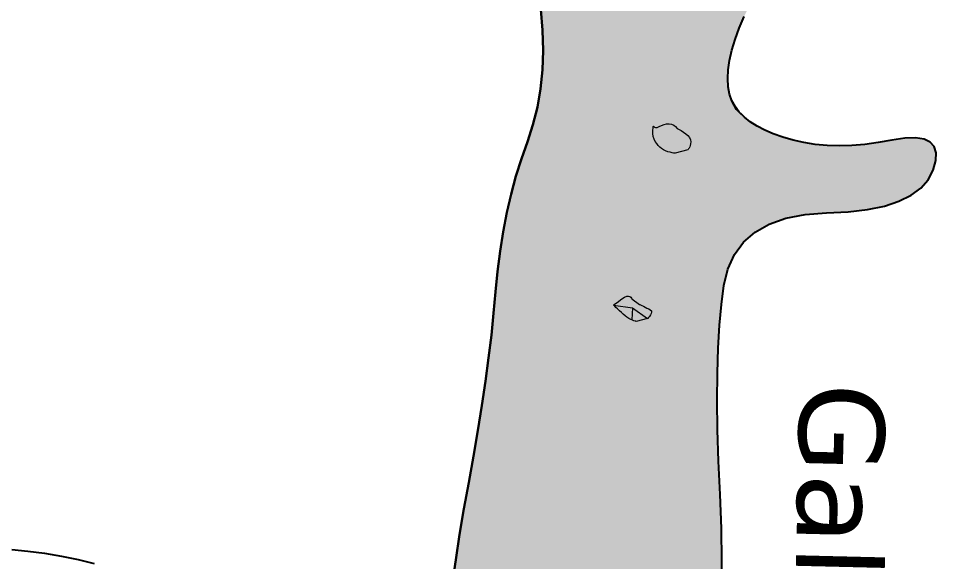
# Model space of a CAD drawing. Header units: metres. Extents: x -1178 to 131, y -250 to 398.
# Drawn here: x -793.3 to -727.6, y 251.3 to 289.4 of the extents above; entities that cross this region are included whole.
import ezdxf

# ---------------------------------------------------------------- set-up
doc = ezdxf.new("R2010")
doc.units = ezdxf.units.M
doc.header["$MEASUREMENT"] = 0
doc.layers.add('Topo Dessin - Fond', color=7, linetype='Continuous', true_color=0xdedede)
for name, color, linetype in [('Topo Dessin - Galeries', 1, 'Continuous'), ('Topo Dessin - Légendes Grosses', 250, 'Continuous'), ('Topo Dessin - Spéléothèmes', 26, 'Continuous')]:
    doc.layers.add(name, color=color, linetype=linetype)

# ---------------------------------------------------------------- blocks, each defined once
blk = doc.blocks.new('*U119')
at = {"layer": 'Topo Dessin - Spéléothèmes'}
h = blk.add_hatch(color=255, dxfattribs=at)
h.dxf.hatch_style = 2
edge = h.paths.add_edge_path()
edge.add_spline(control_points=[(-0.321, 0.535), (-0.321, 0.535), (-0.641, 0.856), (-0.963, 0.214), (-1.284, -0.428), (-1.284, -0.428), (-1.284, -0.428), (-1.284, -0.428), (-0.641, -0.641), (-0.214, -0.748), (0.214, -0.855), (0.641, -0.748), (0.641, -0.748), (0.641, -0.748), (1.283, -0.214), (1.283, -0.214), (1.283, -0.214), (1.497, 0.428), (1.176, 0.428), (0.856, 0.428), (0.321, 0.428), (0.321, 0.428), (0.321, 0.428), (-0.321, 0.535), (-0.321, 0.535)], knot_values=[0, 0, 0, 0, 1, 1, 1, 2, 2, 2, 3, 3, 3, 4, 4, 4, 5, 5, 5, 6, 6, 6, 7, 7, 7, 8, 8, 8, 8], degree=3, periodic=0)
at = {"layer": 'Topo Dessin - Spéléothèmes', "lineweight": 5}
for points in [[(-1.284, -0.428), (0, 0), (1.283, -0.214)], [(0, 0), (0.323, -0.792)]]:
    blk.add_lwpolyline(points, dxfattribs=at)
at = {"layer": 'Topo Dessin - Spéléothèmes', "lineweight": 9}
blk.add_open_spline([(-0.321, 0.535), (-0.321, 0.535), (-0.641, 0.856), (-0.963, 0.214), (-1.284, -0.428), (-1.284, -0.428), (-1.284, -0.428), (-1.284, -0.428), (-0.641, -0.641), (-0.214, -0.748), (0.214, -0.855), (0.641, -0.748), (0.641, -0.748), (0.641, -0.748), (1.283, -0.214), (1.283, -0.214), (1.283, -0.214), (1.497, 0.428), (1.176, 0.428), (0.856, 0.428), (0.321, 0.428), (0.321, 0.428), (0.321, 0.428), (-0.321, 0.535), (-0.321, 0.535)], degree=3, knots=[0, 0, 0, 0, 1, 1, 1, 2, 2, 2, 3, 3, 3, 4, 4, 4, 5, 5, 5, 6, 6, 6, 7, 7, 7, 8, 8, 8, 8], dxfattribs=at)
blk = doc.blocks.new('Pierre 003')
at = {"layer": 'Topo Dessin - Spéléothèmes'}
h = blk.add_hatch(color=255, dxfattribs=at)
h.dxf.hatch_style = 2
edge = h.paths.add_edge_path()
edge.add_spline(control_points=[(-0.373, 0.545), (-0.801, 0.545), (-1.015, 0.117), (-1.015, -0.31), (-1.015, -0.738), (-1.443, -0.417), (-1.015, -0.738), (-0.587, -1.059), (-0.159, -0.953), (0.161, -0.845), (0.482, -0.738), (0.803, -0.31), (0.803, -0.31), (0.803, -0.31), (1.017, 0.438), (1.017, 0.438), (1.017, 0.438), (0.91, 0.759), (0.589, 0.866), (0.269, 0.973), (-0.373, 0.545), (-0.373, 0.545)], knot_values=[0, 0, 0, 0, 1, 1, 1, 2, 2, 2, 3, 3, 3, 4, 4, 4, 5, 5, 5, 6, 6, 6, 7, 7, 7, 7], degree=3, periodic=0)
at = {"layer": 'Topo Dessin - Spéléothèmes', "lineweight": 9}
blk.add_open_spline([(-0.373, 0.545), (-0.801, 0.545), (-1.015, 0.117), (-1.015, -0.31), (-1.015, -0.738), (-1.443, -0.417), (-1.015, -0.738), (-0.587, -1.059), (-0.159, -0.953), (0.161, -0.845), (0.482, -0.738), (0.803, -0.31), (0.803, -0.31), (0.803, -0.31), (1.017, 0.438), (1.017, 0.438), (1.017, 0.438), (0.91, 0.759), (0.589, 0.866), (0.269, 0.973), (-0.373, 0.545), (-0.373, 0.545)], degree=3, knots=[0, 0, 0, 0, 1, 1, 1, 2, 2, 2, 3, 3, 3, 4, 4, 4, 5, 5, 5, 6, 6, 6, 7, 7, 7, 7], dxfattribs=at)

msp = doc.modelspace()

# ---------------------------------------------------------------- hatches: boundary and pattern name
at = {"layer": 'Topo Dessin - Fond'}
h = msp.add_hatch(color=256, dxfattribs=at)
h.dxf.hatch_style = 1
h.paths.add_polyline_path([(-698.182, 319.368), (-698.598, 320.436), (-698.654, 321.259), (-698.557, 321.836), (-698.321, 322.381), (-697.947, 322.895), (-697.436, 323.378), (-696.786, 323.83), (-695.997, 324.251), (-695.163, 324.661), (-694.373, 325.08), (-693.628, 325.506), (-692.929, 325.942), (-692.275, 326.385), (-691.666, 326.837), (-691.102, 327.298), (-690.583, 327.767), (-690.141, 328.333), (-689.81, 329.086), (-689.589, 330.024), (-689.477, 331.148), (-689.477, 331.658), (-714.998, 345.362), (-715.822, 344.803), (-716.735, 344.438), (-717.734, 344.267), (-718.822, 344.291), (-719.996, 344.51), (-721.264, 344.844), (-722.631, 345.218), (-724.096, 345.63), (-725.661, 346.081), (-727.324, 346.57), (-729.086, 347.098), (-730.947, 347.665), (-732.907, 348.27), (-734.853, 348.905), (-736.672, 349.56), (-738.364, 350.236), (-751.582, 339.707), (-751.776, 339.4), (-752.372, 338.563), (-753.109, 337.616), (-753.985, 336.557), (-755.002, 335.387), (-756.158, 334.106), (-757.303, 332.788), (-758.286, 331.506), (-759.105, 330.261), (-759.762, 329.052), (-760.256, 327.88), (-760.587, 326.744), (-760.755, 325.645), (-760.76, 324.582), (-760.689, 323.484), (-760.626, 322.282), (-760.572, 320.974), (-760.528, 319.561), (-760.492, 318.042), (-760.465, 316.418), (-760.447, 314.689), (-760.438, 312.854), (-760.414, 311.025), (-760.351, 309.314), (-760.248, 307.719), (-760.107, 306.242), (-759.927, 304.881), (-759.707, 303.638), (-759.449, 302.512), (-759.151, 301.503), (-758.837, 300.517), (-758.531, 299.458), (-758.231, 298.327), (-757.938, 297.124), (-757.653, 295.849), (-757.374, 294.501), (-757.103, 293.081), (-756.838, 291.589), (-756.621, 290.084), (-756.491, 288.622), (-756.45, 287.205), (-756.496, 285.833), (-756.63, 284.505), (-756.852, 283.222), (-757.161, 281.983), (-757.559, 280.789), (-757.98, 279.598), (-758.36, 278.371), (-758.7, 277.106), (-759, 275.805), (-759.259, 274.466), (-759.478, 273.091), (-759.656, 271.679), (-759.794, 270.23), (-759.926, 268.737), (-760.088, 267.192), (-760.279, 265.596), (-760.499, 263.948), (-760.749, 262.25), (-761.028, 260.499), (-761.337, 258.698), (-761.675, 256.845), (-762.011, 254.989), (-762.317, 253.178), (-762.591, 251.411), (-762.833, 249.69), (-763.044, 248.013), (-763.224, 246.382), (-761.894, 247.396), (-760.61, 248.254), (-759.373, 248.955), (-758.183, 249.501), (-757.039, 249.889), (-755.941, 250.122), (-754.89, 250.198), (-753.886, 250.118), (-752.88, 249.869), (-751.826, 249.435), (-750.723, 248.819), (-749.571, 248.019), (-748.37, 247.035), (-747.12, 245.869), (-745.821, 244.518), (-744.474, 242.985), (-744.221, 244.937), (-744.039, 246.975), (-743.926, 249.099), (-743.883, 251.31), (-743.91, 253.606), (-744.006, 255.988), (-744.117, 258.34), (-744.187, 260.544), (-744.215, 262.601), (-744.203, 264.51), (-744.15, 266.272), (-744.055, 267.886), (-743.92, 269.352), (-743.744, 270.672), (-743.459, 271.841), (-742.997, 272.859), (-742.36, 273.726), (-741.546, 274.441), (-740.555, 275.004), (-739.388, 275.416), (-738.045, 275.676), (-736.526, 275.785), (-735.002, 275.86), (-733.647, 276.022), (-732.46, 276.27), (-731.441, 276.604), (-730.59, 277.024), (-729.907, 277.53), (-729.392, 278.122), (-729.046, 278.8), (-728.861, 279.464), (-728.832, 280.013), (-728.959, 280.447), (-729.242, 280.766), (-729.681, 280.971), (-730.276, 281.061), (-731.026, 281.037), (-731.933, 280.897), (-732.903, 280.725), (-733.844, 280.602), (-734.756, 280.529), (-735.64, 280.504), (-736.495, 280.529), (-737.321, 280.602), (-738.119, 280.725), (-738.888, 280.897), (-739.612, 281.106), (-740.274, 281.34), (-740.875, 281.598), (-741.414, 281.881), (-741.892, 282.188), (-742.308, 282.52), (-742.85, 283.064), (-743.186, 283.675), (-743.35, 284.142), (-743.448, 284.658), (-743.481, 285.224), (-743.448, 285.838), (-743.35, 286.502), (-743.186, 287.215), (-742.956, 287.977), (-742.665, 288.775), (-742.318, 289.598), (-741.913, 290.443), (-741.451, 291.313), (-740.933, 292.206), (-740.358, 293.124), (-739.725, 294.064), (-739.036, 295.029), (-738.259, 295.934), (-737.363, 296.697), (-736.348, 297.318), (-735.213, 297.797), (-733.96, 298.133), (-732.587, 298.327), (-731.095, 298.379), (-729.484, 298.289), (-727.864, 298.164), (-726.345, 298.114), (-724.928, 298.137), (-723.611, 298.235), (-722.395, 298.406), (-721.28, 298.652), (-720.266, 298.972), (-719.354, 299.365), (-718.505, 299.729), (-717.683, 299.957), (-716.889, 300.052), (-716.121, 300.011), (-715.38, 299.836), (-714.666, 299.527), (-713.979, 299.083), (-713.319, 298.504), (-712.665, 297.828), (-711.998, 297.091), (-711.318, 296.293), (-710.624, 295.435), (-709.917, 294.517), (-709.196, 293.538), (-708.462, 292.498), (-707.714, 291.398), (-707.038, 290.288), (-706.516, 289.218), (-706.148, 288.188), (-705.936, 287.199), (-705.879, 286.251), (-705.977, 285.342), (-706.229, 284.474), (-706.637, 283.646), (-707.102, 282.829), (-707.526, 281.991), (-707.91, 281.133), (-708.253, 280.255), (-708.556, 279.357), (-708.819, 278.438), (-709.041, 277.5), (-709.223, 276.541), (-709.281, 275.599), (-709.129, 274.711), (-708.769, 273.876), (-708.199, 273.096), (-707.421, 272.369), (-706.435, 271.696), (-705.239, 271.077), (-703.835, 270.512), (-702.414, 269.943), (-672.353, 275.515), (-671.91, 276.963), (-671.575, 278.602), (-671.346, 280.433), (-671.225, 282.456), (-671.211, 284.67), (-671.304, 287.076), (-671.504, 289.674), (-671.812, 292.463), (-672.112, 295.18), (-672.291, 297.562), (-672.349, 299.609), (-672.286, 301.32), (-672.101, 302.696), (-671.795, 303.737), (-671.572, 304.106), (-684.348, 316.31), (-685.71, 315.867), (-687.887, 315.246), (-689.816, 314.78), (-691.496, 314.469), (-692.929, 314.312), (-694.114, 314.311), (-695.05, 314.464), (-695.738, 314.773), (-696.178, 315.236), (-696.489, 315.784), (-696.793, 316.346), (-697.087, 316.922), (-697.374, 317.513), (-697.651, 318.117), (-697.921, 318.735)])

# ---------------------------------------------------------------- linework, layer by layer
for points in [[(-756.621, 290.084), (-756.491, 288.622), (-756.45, 287.205), (-756.496, 285.833), (-756.63, 284.505), (-756.852, 283.222), (-757.161, 281.983), (-757.559, 280.789), (-757.98, 279.598), (-758.36, 278.371), (-758.7, 277.106), (-759, 275.805), (-759.259, 274.466), (-759.478, 273.091), (-759.656, 271.679), (-759.794, 270.23), (-759.926, 268.737), (-760.088, 267.192), (-760.279, 265.596), (-760.499, 263.948), (-760.749, 262.25), (-761.028, 260.499), (-761.337, 258.698), (-761.675, 256.845), (-762.011, 254.989), (-762.317, 253.178), (-762.591, 251.411), (-762.833, 249.69)], [(-743.926, 249.099), (-743.883, 251.31), (-743.91, 253.606), (-744.006, 255.988), (-744.117, 258.34), (-744.187, 260.544), (-744.215, 262.601), (-744.203, 264.51), (-744.15, 266.272), (-744.055, 267.886), (-743.92, 269.352), (-743.744, 270.672), (-743.459, 271.841), (-742.997, 272.859), (-742.36, 273.726), (-741.546, 274.441), (-740.555, 275.004), (-739.388, 275.416), (-738.045, 275.676), (-736.526, 275.785), (-735.002, 275.86), (-733.647, 276.022), (-732.46, 276.27), (-731.441, 276.604), (-730.59, 277.024), (-729.907, 277.53), (-729.392, 278.122), (-729.046, 278.8), (-728.861, 279.464), (-728.832, 280.013), (-728.959, 280.447), (-729.242, 280.766), (-729.681, 280.971), (-730.276, 281.061), (-731.026, 281.037), (-731.933, 280.897), (-732.903, 280.725), (-733.844, 280.602), (-734.756, 280.529), (-735.64, 280.504), (-736.495, 280.529), (-737.321, 280.602), (-738.119, 280.725), (-738.888, 280.897), (-739.612, 281.106), (-740.274, 281.34), (-740.875, 281.598), (-741.414, 281.881), (-741.892, 282.188), (-742.308, 282.52), (-742.85, 283.064), (-743.186, 283.675), (-743.35, 284.142), (-743.448, 284.658), (-743.481, 285.224), (-743.448, 285.838), (-743.35, 286.502), (-743.186, 287.215), (-742.956, 287.977), (-742.665, 288.775), (-742.318, 289.598)]]:
    msp.add_lwpolyline(points, dxfattribs=at)
at = {"layer": 'Topo Dessin - Galeries'}
for points in [[(-762.833, 249.69), (-762.591, 251.411), (-762.317, 253.178), (-762.011, 254.989), (-761.675, 256.845), (-761.337, 258.698), (-761.028, 260.499), (-760.749, 262.25), (-760.499, 263.948), (-760.279, 265.596), (-760.088, 267.192), (-759.926, 268.737), (-759.794, 270.23), (-759.656, 271.679), (-759.478, 273.091), (-759.259, 274.466), (-759, 275.805), (-758.7, 277.106), (-758.36, 278.371), (-757.98, 279.598), (-757.559, 280.789), (-757.161, 281.983), (-756.852, 283.222), (-756.63, 284.505), (-756.496, 285.833), (-756.45, 287.205), (-756.491, 288.622), (-756.621, 290.084)], [(-743.926, 249.099), (-743.883, 251.31), (-743.91, 253.606), (-744.006, 255.988), (-744.117, 258.34), (-744.187, 260.544), (-744.215, 262.601), (-744.203, 264.51), (-744.15, 266.272), (-744.055, 267.886), (-743.92, 269.352), (-743.744, 270.672), (-743.459, 271.841), (-742.997, 272.859), (-742.36, 273.726), (-741.546, 274.441), (-740.555, 275.004), (-739.388, 275.416), (-738.045, 275.676), (-736.526, 275.785), (-735.002, 275.86), (-733.647, 276.022), (-732.46, 276.27), (-731.441, 276.604), (-730.59, 277.024), (-729.907, 277.53), (-729.392, 278.122), (-729.046, 278.8), (-728.861, 279.464), (-728.832, 280.013), (-728.959, 280.447), (-729.242, 280.766), (-729.681, 280.971), (-730.276, 281.061), (-731.026, 281.037), (-731.933, 280.897), (-732.903, 280.725), (-733.844, 280.602), (-734.756, 280.529), (-735.64, 280.504), (-736.495, 280.529), (-737.321, 280.602), (-738.119, 280.725), (-738.888, 280.897), (-739.612, 281.106), (-740.274, 281.34), (-740.875, 281.598), (-741.414, 281.881), (-741.892, 282.188), (-742.308, 282.52), (-742.663, 282.876), (-742.956, 283.257), (-743.186, 283.675), (-743.35, 284.142), (-743.448, 284.658), (-743.481, 285.224), (-743.448, 285.838), (-743.35, 286.502), (-743.186, 287.215), (-742.956, 287.977), (-742.665, 288.775), (-742.318, 289.598)], [(-793.774, 252.12), (-792.658, 252.015), (-791.499, 251.862), (-790.298, 251.661), (-789.114, 251.421), (-788.008, 251.15)]]:
    msp.add_lwpolyline(points, dxfattribs=at)

# ---------------------------------------------------------------- block references
at = {"layer": 'Topo Dessin - Spéléothèmes', "xscale": 1.2, "yscale": 1.2, "zscale": 1.2, "rotation": 301.0615860222043}
msp.add_blockref('Pierre 003', (-747.352, 280.998), dxfattribs=at)
at = {"layer": 'Topo Dessin - Spéléothèmes', "rotation": 333.434948822922}
msp.add_blockref('*U119', (-750.159, 269.119), dxfattribs=at)

# ---------------------------------------------------------------- texts
at = {"layer": 'Topo Dessin - Légendes Grosses', "linetype": 'Continuous', "insert": (-732.379, 263.77), "char_height": 6, "attachment_point": 1, "rotation": 268.61798}
msp.add_mtext_dynamic_manual_height_columns('{\\fVerdana|b0|i0|c0|p34;Galerie Centrale}', width=83.55972, gutter_width=12.5, heights=[0], dxfattribs=at)

doc.saveas('drawing.dxf')
